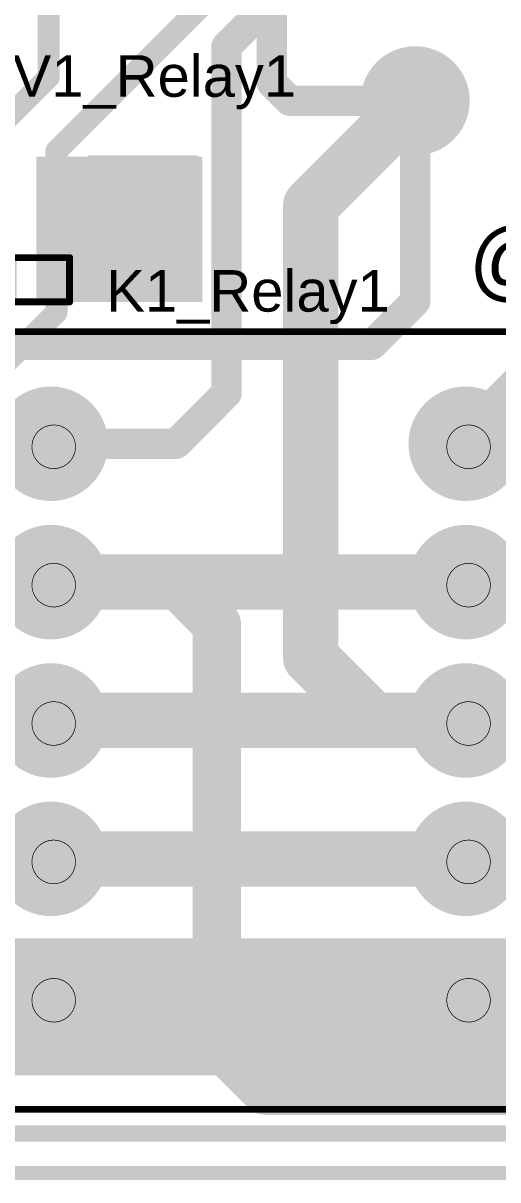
# Model space of a CAD drawing. Header units: millimetres. Extents: x -0.15 to 3.79, y -0.54 to 3.26.
# Drawn here: x 1.078 to 1.421, y -0.536 to 0.299 of the extents above; entities that cross this region are included whole.
import ezdxf

# ---------------------------------------------------------------- set-up
doc = ezdxf.new("R2010")
doc.units = ezdxf.units.MM
doc.header["$MEASUREMENT"] = 0
for name, color, linetype in [('BottomLayer', 5, 'Continuous'), ('BottomSolder', 6, 'Continuous'), ('Mechanical1', 6, 'Continuous'), ('Mechanical2', 216, 'Continuous'), ('MultiLayer', 9, 'Continuous'), ('PadHoleLayer', 156, 'Continuous'), ('TopLayer', 1, 'Continuous'), ('TopOverlay', 2, 'Continuous'), ('TopPaste', 8, 'Continuous'), ('TopSolder', 216, 'Continuous')]:
    doc.layers.add(name, color=color, linetype=linetype)
doc.styles.add('Arial', font='', dxfattribs={"height": 0.2})
doc.styles.get('Arial').set_extended_font_data('Arial')

# ---------------------------------------------------------------- blocks, each defined once
blk = doc.blocks.new('R___0402_23')
at = {"layer": 'TopLayer'}
for points in [[(-0.0275, -0.0125), (-0.0275, 0.0125), (-0.0095, 0.0125), (-0.0095, -0.0125)], [(0.0095, -0.0125), (0.0095, 0.0125), (0.0275, 0.0125), (0.0275, -0.0125)]]:
    blk.add_hatch(color=1, dxfattribs=at).paths.add_polyline_path(points)
at = {"layer": 'TopPaste'}
for points in [[(-0.0275, -0.0125), (-0.0275, 0.0125), (-0.0095, 0.0125), (-0.0095, -0.0125)], [(0.0095, -0.0125), (0.0095, 0.0125), (0.0275, 0.0125), (0.0275, -0.0125)]]:
    blk.add_hatch(color=8, dxfattribs=at).paths.add_polyline_path(points)
at = {"layer": 'TopSolder'}
for points in [[(-0.02967, -0.01467), (-0.02967, 0.01467), (-0.00733, 0.01467), (-0.00733, -0.01467)], [(0.00733, -0.01467), (0.00733, 0.01467), (0.02967, 0.01467), (0.02967, -0.01467)]]:
    blk.add_hatch(color=216, dxfattribs=at).paths.add_polyline_path(points)
at = {"layer": 'TopOverlay'}
for points, const_width in [([(0.031, 0.016), (-0.031, 0.016)], 0.005), ([(-0.031, 0.016), (-0.031, -0.016)], 0.005), ([(0.031, 0.016), (0.031, -0.016)], 0.005), ([(0.031, -0.016), (-0.031, -0.016)], 0.005), ([(0.032, -0.017), (-0.032, -0.017)], 0.000127)]:
    blk.add_lwpolyline(points, dxfattribs=dict(at, const_width=const_width))
for points, const_width in [([(-0.03225, 0.016, 1), (-0.02975, 0.016, 1)], 0.0025), ([(-0.03225, 0.016, 1), (-0.02975, 0.016, 1)], 0.0025), ([(0.02975, 0.016, 1), (0.03225, 0.016, 1)], 0.0025), ([(0.02975, 0.016, 1), (0.03225, 0.016, 1)], 0.0025), ([(-0.03225, -0.016, 1), (-0.02975, -0.016, 1)], 0.0025), ([(-0.03225, -0.016, 1), (-0.02975, -0.016, 1)], 0.0025), ([(0.02975, -0.016, 1), (0.03225, -0.016, 1)], 0.0025), ([(0.02975, -0.016, 1), (0.03225, -0.016, 1)], 0.0025), ([(-0.03203, -0.017, 1), (-0.03197, -0.017, 1)], 0.0000635), ([(0.03197, -0.017, 1), (0.03203, -0.017, 1)], 0.0000635)]:
    blk.add_lwpolyline(points, format="xyb", close=True, dxfattribs=dict(at, const_width=const_width))
blk = doc.blocks.new('ERZ_V07D680_64')
at = {"layer": 'BottomLayer'}
h = blk.add_hatch(color=5, dxfattribs=at)
edge = h.paths.add_edge_path()
edge.add_arc((0.09843, 0.03937), 0.03543, 0, 360)
blk.add_hatch(color=5, dxfattribs=at).paths.add_polyline_path([(-0.13386, -0.00394), (-0.06299, -0.00394), (-0.06299, -0.0748), (-0.13386, -0.0748)])
at = {"layer": 'BottomSolder'}
h = blk.add_hatch(color=6, dxfattribs=at)
edge = h.paths.add_edge_path()
edge.add_arc((0.09843, 0.03937), 0.03943, 0, 360)
blk.add_hatch(color=6, dxfattribs=at).paths.add_polyline_path([(-0.13786, 0.00006), (-0.05899, 0.00006), (-0.05899, -0.0788), (-0.13786, -0.0788)])
at = {"layer": 'MultiLayer'}
h = blk.add_hatch(color=9, dxfattribs=at)
edge = h.paths.add_edge_path()
edge.add_arc((0.09843, 0.03937), 0.03543, 0, 360)
blk.add_hatch(color=9, dxfattribs=at).paths.add_polyline_path([(-0.13386, -0.00394), (-0.06299, -0.00394), (-0.06299, -0.0748), (-0.13386, -0.0748)])
at = {"layer": 'PadHoleLayer'}
h = blk.add_hatch(color=156, dxfattribs=at)
edge = h.paths.add_edge_path()
edge.add_arc((0.09843, 0.03937), 0.01772, 0, 360)
h = blk.add_hatch(color=156, dxfattribs=at)
edge = h.paths.add_edge_path()
edge.add_arc((-0.09843, -0.03937), 0.01772, 0, 360)
at = {"layer": 'TopLayer'}
h = blk.add_hatch(color=1, dxfattribs=at)
edge = h.paths.add_edge_path()
edge.add_arc((0.09843, 0.03937), 0.03543, 0, 360)
blk.add_hatch(color=1, dxfattribs=at).paths.add_polyline_path([(-0.13386, -0.00394), (-0.06299, -0.00394), (-0.06299, -0.0748), (-0.13386, -0.0748)])
at = {"layer": 'TopSolder'}
h = blk.add_hatch(color=216, dxfattribs=at)
edge = h.paths.add_edge_path()
edge.add_arc((0.09843, 0.03937), 0.03943, 0, 360)
blk.add_hatch(color=216, dxfattribs=at).paths.add_polyline_path([(-0.13786, 0.00006), (-0.05899, 0.00006), (-0.05899, -0.0788), (-0.13786, -0.0788)])
blk = doc.blocks.new('EA2_3TNU_140')
at = {"layer": 'BottomLayer'}
blk.add_hatch(color=5, dxfattribs=at).paths.add_polyline_path([(-0.1874, 0.2374), (-0.1126, 0.2374), (-0.1126, 0.1626), (-0.1874, 0.1626)])
blk.add_hatch(color=5, dxfattribs=at).paths.add_polyline_path([(-0.1874, 0.2374), (-0.1126, 0.2374), (-0.1126, 0.1626), (-0.1874, 0.1626)])
h = blk.add_hatch(color=5, dxfattribs=at)
edge = h.paths.add_edge_path()
edge.add_arc((0.15, 0.2), 0.0374, 0, 360)
h = blk.add_hatch(color=5, dxfattribs=at)
edge = h.paths.add_edge_path()
edge.add_arc((-0.15, 0.1), 0.0374, 0, 360)
h = blk.add_hatch(color=5, dxfattribs=at)
edge = h.paths.add_edge_path()
edge.add_arc((0.15, 0.1), 0.0374, 0, 360)
h = blk.add_hatch(color=5, dxfattribs=at)
edge = h.paths.add_edge_path()
edge.add_arc((-0.15, 0), 0.0374, 0, 360)
h = blk.add_hatch(color=5, dxfattribs=at)
edge = h.paths.add_edge_path()
edge.add_arc((0.15, 0), 0.0374, 0, 360)
h = blk.add_hatch(color=5, dxfattribs=at)
edge = h.paths.add_edge_path()
edge.add_arc((-0.15, -0.1), 0.0374, 0, 360)
h = blk.add_hatch(color=5, dxfattribs=at)
edge = h.paths.add_edge_path()
edge.add_arc((0.15, -0.1), 0.0374, 0, 360)
h = blk.add_hatch(color=5, dxfattribs=at)
edge = h.paths.add_edge_path()
edge.add_arc((-0.15, -0.2), 0.0374, 0, 360)
h = blk.add_hatch(color=5, dxfattribs=at)
edge = h.paths.add_edge_path()
edge.add_arc((0.15, -0.2), 0.0374, 0, 360)
at = {"layer": 'BottomSolder'}
blk.add_hatch(color=6, dxfattribs=at).paths.add_polyline_path([(-0.1914, 0.2414), (-0.1086, 0.2414), (-0.1086, 0.1586), (-0.1914, 0.1586)])
blk.add_hatch(color=6, dxfattribs=at).paths.add_polyline_path([(-0.1914, 0.2414), (-0.1086, 0.2414), (-0.1086, 0.1586), (-0.1914, 0.1586)])
h = blk.add_hatch(color=6, dxfattribs=at)
edge = h.paths.add_edge_path()
edge.add_arc((0.15, 0.2), 0.0414, 0, 360)
h = blk.add_hatch(color=6, dxfattribs=at)
edge = h.paths.add_edge_path()
edge.add_arc((-0.15, 0.1), 0.0414, 0, 360)
h = blk.add_hatch(color=6, dxfattribs=at)
edge = h.paths.add_edge_path()
edge.add_arc((0.15, 0.1), 0.0414, 0, 360)
h = blk.add_hatch(color=6, dxfattribs=at)
edge = h.paths.add_edge_path()
edge.add_arc((-0.15, 0), 0.0414, 0, 360)
h = blk.add_hatch(color=6, dxfattribs=at)
edge = h.paths.add_edge_path()
edge.add_arc((0.15, 0), 0.0414, 0, 360)
h = blk.add_hatch(color=6, dxfattribs=at)
edge = h.paths.add_edge_path()
edge.add_arc((-0.15, -0.1), 0.0414, 0, 360)
h = blk.add_hatch(color=6, dxfattribs=at)
edge = h.paths.add_edge_path()
edge.add_arc((0.15, -0.1), 0.0414, 0, 360)
h = blk.add_hatch(color=6, dxfattribs=at)
edge = h.paths.add_edge_path()
edge.add_arc((-0.15, -0.2), 0.0414, 0, 360)
h = blk.add_hatch(color=6, dxfattribs=at)
edge = h.paths.add_edge_path()
edge.add_arc((0.15, -0.2), 0.0414, 0, 360)
at = {"layer": 'MultiLayer'}
blk.add_hatch(color=9, dxfattribs=at).paths.add_polyline_path([(-0.1874, 0.2374), (-0.1126, 0.2374), (-0.1126, 0.1626), (-0.1874, 0.1626)])
blk.add_hatch(color=9, dxfattribs=at).paths.add_polyline_path([(-0.1874, 0.2374), (-0.1126, 0.2374), (-0.1126, 0.1626), (-0.1874, 0.1626)])
h = blk.add_hatch(color=9, dxfattribs=at)
edge = h.paths.add_edge_path()
edge.add_arc((0.15, 0.2), 0.0374, 0, 360)
h = blk.add_hatch(color=9, dxfattribs=at)
edge = h.paths.add_edge_path()
edge.add_arc((-0.15, 0.1), 0.0374, 0, 360)
h = blk.add_hatch(color=9, dxfattribs=at)
edge = h.paths.add_edge_path()
edge.add_arc((0.15, 0.1), 0.0374, 0, 360)
h = blk.add_hatch(color=9, dxfattribs=at)
edge = h.paths.add_edge_path()
edge.add_arc((-0.15, 0), 0.0374, 0, 360)
h = blk.add_hatch(color=9, dxfattribs=at)
edge = h.paths.add_edge_path()
edge.add_arc((0.15, 0), 0.0374, 0, 360)
h = blk.add_hatch(color=9, dxfattribs=at)
edge = h.paths.add_edge_path()
edge.add_arc((-0.15, -0.1), 0.0374, 0, 360)
h = blk.add_hatch(color=9, dxfattribs=at)
edge = h.paths.add_edge_path()
edge.add_arc((0.15, -0.1), 0.0374, 0, 360)
h = blk.add_hatch(color=9, dxfattribs=at)
edge = h.paths.add_edge_path()
edge.add_arc((-0.15, -0.2), 0.0374, 0, 360)
h = blk.add_hatch(color=9, dxfattribs=at)
edge = h.paths.add_edge_path()
edge.add_arc((0.15, -0.2), 0.0374, 0, 360)
at = {"layer": 'PadHoleLayer'}
h = blk.add_hatch(color=156, dxfattribs=at)
edge = h.paths.add_edge_path()
edge.add_arc((-0.15, 0.2), 0.01614, 0, 360)
h = blk.add_hatch(color=156, dxfattribs=at)
edge = h.paths.add_edge_path()
edge.add_arc((-0.15, 0.2), 0.01614, 0, 360)
h = blk.add_hatch(color=156, dxfattribs=at)
edge = h.paths.add_edge_path()
edge.add_arc((0.15, 0.2), 0.01614, 0, 360)
h = blk.add_hatch(color=156, dxfattribs=at)
edge = h.paths.add_edge_path()
edge.add_arc((-0.15, 0.1), 0.01614, 0, 360)
h = blk.add_hatch(color=156, dxfattribs=at)
edge = h.paths.add_edge_path()
edge.add_arc((0.15, 0.1), 0.01614, 0, 360)
h = blk.add_hatch(color=156, dxfattribs=at)
edge = h.paths.add_edge_path()
edge.add_arc((-0.15, 0), 0.01614, 0, 360)
h = blk.add_hatch(color=156, dxfattribs=at)
edge = h.paths.add_edge_path()
edge.add_arc((0.15, 0), 0.01614, 0, 360)
h = blk.add_hatch(color=156, dxfattribs=at)
edge = h.paths.add_edge_path()
edge.add_arc((-0.15, -0.1), 0.01614, 0, 360)
h = blk.add_hatch(color=156, dxfattribs=at)
edge = h.paths.add_edge_path()
edge.add_arc((0.15, -0.1), 0.01614, 0, 360)
h = blk.add_hatch(color=156, dxfattribs=at)
edge = h.paths.add_edge_path()
edge.add_arc((-0.15, -0.2), 0.01614, 0, 360)
h = blk.add_hatch(color=156, dxfattribs=at)
edge = h.paths.add_edge_path()
edge.add_arc((0.15, -0.2), 0.01614, 0, 360)
at = {"layer": 'TopLayer'}
blk.add_hatch(color=1, dxfattribs=at).paths.add_polyline_path([(-0.1874, 0.2374), (-0.1126, 0.2374), (-0.1126, 0.1626), (-0.1874, 0.1626)])
blk.add_hatch(color=1, dxfattribs=at).paths.add_polyline_path([(-0.1874, 0.2374), (-0.1126, 0.2374), (-0.1126, 0.1626), (-0.1874, 0.1626)])
h = blk.add_hatch(color=1, dxfattribs=at)
edge = h.paths.add_edge_path()
edge.add_arc((0.15, 0.2), 0.0374, 0, 360)
h = blk.add_hatch(color=1, dxfattribs=at)
edge = h.paths.add_edge_path()
edge.add_arc((-0.15, 0.1), 0.0374, 0, 360)
h = blk.add_hatch(color=1, dxfattribs=at)
edge = h.paths.add_edge_path()
edge.add_arc((0.15, 0.1), 0.0374, 0, 360)
h = blk.add_hatch(color=1, dxfattribs=at)
edge = h.paths.add_edge_path()
edge.add_arc((-0.15, 0), 0.0374, 0, 360)
h = blk.add_hatch(color=1, dxfattribs=at)
edge = h.paths.add_edge_path()
edge.add_arc((0.15, 0), 0.0374, 0, 360)
h = blk.add_hatch(color=1, dxfattribs=at)
edge = h.paths.add_edge_path()
edge.add_arc((-0.15, -0.1), 0.0374, 0, 360)
h = blk.add_hatch(color=1, dxfattribs=at)
edge = h.paths.add_edge_path()
edge.add_arc((0.15, -0.1), 0.0374, 0, 360)
h = blk.add_hatch(color=1, dxfattribs=at)
edge = h.paths.add_edge_path()
edge.add_arc((-0.15, -0.2), 0.0374, 0, 360)
h = blk.add_hatch(color=1, dxfattribs=at)
edge = h.paths.add_edge_path()
edge.add_arc((0.15, -0.2), 0.0374, 0, 360)
at = {"layer": 'TopOverlay'}
blk.add_hatch(color=2, dxfattribs=at).paths.add_polyline_path([(-0.108, 0.168), (-0.089, 0.168), (-0.089, 0.232), (-0.108, 0.232)])
at = {"layer": 'TopSolder'}
blk.add_hatch(color=216, dxfattribs=at).paths.add_polyline_path([(-0.1914, 0.2414), (-0.1086, 0.2414), (-0.1086, 0.1586), (-0.1914, 0.1586)])
blk.add_hatch(color=216, dxfattribs=at).paths.add_polyline_path([(-0.1914, 0.2414), (-0.1086, 0.2414), (-0.1086, 0.1586), (-0.1914, 0.1586)])
h = blk.add_hatch(color=216, dxfattribs=at)
edge = h.paths.add_edge_path()
edge.add_arc((0.15, 0.2), 0.0414, 0, 360)
h = blk.add_hatch(color=216, dxfattribs=at)
edge = h.paths.add_edge_path()
edge.add_arc((-0.15, 0.1), 0.0414, 0, 360)
h = blk.add_hatch(color=216, dxfattribs=at)
edge = h.paths.add_edge_path()
edge.add_arc((0.15, 0.1), 0.0414, 0, 360)
h = blk.add_hatch(color=216, dxfattribs=at)
edge = h.paths.add_edge_path()
edge.add_arc((-0.15, 0), 0.0414, 0, 360)
h = blk.add_hatch(color=216, dxfattribs=at)
edge = h.paths.add_edge_path()
edge.add_arc((0.15, 0), 0.0414, 0, 360)
h = blk.add_hatch(color=216, dxfattribs=at)
edge = h.paths.add_edge_path()
edge.add_arc((-0.15, -0.1), 0.0414, 0, 360)
h = blk.add_hatch(color=216, dxfattribs=at)
edge = h.paths.add_edge_path()
edge.add_arc((0.15, -0.1), 0.0414, 0, 360)
h = blk.add_hatch(color=216, dxfattribs=at)
edge = h.paths.add_edge_path()
edge.add_arc((-0.15, -0.2), 0.0414, 0, 360)
h = blk.add_hatch(color=216, dxfattribs=at)
edge = h.paths.add_edge_path()
edge.add_arc((0.15, -0.2), 0.0414, 0, 360)
at = {"layer": 'TopOverlay', "const_width": 0.005}
for points in [[(0.182, 0.281), (-0.182, 0.281)], [(-0.182, 0.281), (-0.182, 0.247)], [(0.182, 0.281), (0.182, 0.234)], [(-0.195, 0.198), (-0.2, 0.203)], [(-0.2, 0.203), (-0.2, 0.193)], [(-0.195, 0.198), (-0.2, 0.193)], [(0.182, -0.234), (0.182, -0.281)], [(-0.182, -0.247), (-0.182, -0.281)], [(0.182, -0.281), (-0.182, -0.281)]]:
    blk.add_lwpolyline(points, dxfattribs=at)
at = {"layer": 'TopOverlay', "const_width": 0.0025}
for points in [[(-0.18325, 0.281, 1), (-0.18075, 0.281, 1)], [(-0.18325, 0.281, 1), (-0.18075, 0.281, 1)], [(0.18075, 0.281, 1), (0.18325, 0.281, 1)], [(0.18075, 0.281, 1), (0.18325, 0.281, 1)], [(-0.18325, 0.247, 1), (-0.18075, 0.247, 1)], [(0.18075, 0.234, 1), (0.18325, 0.234, 1)], [(-0.20125, 0.203, 1), (-0.19875, 0.203, 1)], [(-0.20125, 0.203, 1), (-0.19875, 0.203, 1)], [(-0.20125, 0.193, 1), (-0.19875, 0.193, 1)], [(-0.20125, 0.193, 1), (-0.19875, 0.193, 1)], [(-0.19625, 0.198, 1), (-0.19375, 0.198, 1)], [(-0.19625, 0.198, 1), (-0.19375, 0.198, 1)], [(0.18075, -0.234, 1), (0.18325, -0.234, 1)], [(-0.18325, -0.247, 1), (-0.18075, -0.247, 1)], [(-0.18325, -0.281, 1), (-0.18075, -0.281, 1)], [(-0.18325, -0.281, 1), (-0.18075, -0.281, 1)], [(0.18075, -0.281, 1), (0.18325, -0.281, 1)], [(0.18075, -0.281, 1), (0.18325, -0.281, 1)]]:
    blk.add_lwpolyline(points, format="xyb", close=True, dxfattribs=at)

msp = doc.modelspace()

# ---------------------------------------------------------------- hatches: boundary and pattern name
at = {"layer": 'TopLayer'}
for points in [[(1.0875, 0.098), (1.2075, 0.098), (1.2075, 0.203), (1.0875, 0.203)], [(0.66, -0.461), (3.593, -0.461), (3.593, -0.362), (0.66, -0.362)]]:
    msp.add_hatch(color=1, dxfattribs=at).paths.add_polyline_path(points)

# ---------------------------------------------------------------- linework, layer by layer
at = {"layer": 'BottomLayer'}
for points, const_width in [([(1.102, 0.207), (1.715, 0.82)], 0.016), ([(1.225, 0.28258), (1.73142, 0.789)], 0.022), ([(1.225, 0.032), (1.225, 0.28258)], 0.022), ([(1.28583, 0.16778), (1.36143, 0.24337)], 0.04), ([(1.102, 0.09039), (1.102, 0.207)], 0.016), ([(1.28583, -0.159), (1.28583, 0.16778)], 0.04), ([(1.00711, -0.0045), (1.102, 0.09039)], 0.016), ([(1.39795, 0.00374), (1.4525, 0.05829)], 0.022), ([(1.1885, -0.0045), (1.225, 0.032)], 0.022), ([(1.39795, -0.0045), (1.39795, 0.00374)], 0.022), ([(1.09795, -0.0045), (1.1885, -0.0045)], 0.022), ([(1.09795, -0.1045), (1.1875, -0.1045)], 0.035), ([(1.1875, -0.1045), (1.218, -0.135)], 0.035), ([(1.218, -0.437), (1.218, -0.135)], 0.035), ([(1.28583, -0.159), (1.33133, -0.2045)], 0.04), ([(1.33133, -0.2045), (1.39795, -0.2045)], 0.04), ([(1.218, -0.437), (1.253, -0.472)], 0.035), ([(1.253, -0.472), (2.433, -0.472)], 0.035)]:
    msp.add_lwpolyline(points, dxfattribs=dict(at, const_width=const_width))
for points, const_width in [([(1.2195, 0.28258, 1), (1.2305, 0.28258, 1)], 0.011), ([(1.2195, 0.28258, 1), (1.2305, 0.28258, 1)], 0.011), ([(1.35143, 0.24337, 1), (1.37143, 0.24337, 1)], 0.02), ([(1.098, 0.207, 1), (1.106, 0.207, 1)], 0.008), ([(1.098, 0.207, 1), (1.106, 0.207, 1)], 0.008), ([(1.27583, 0.16778, 1), (1.29583, 0.16778, 1)], 0.02), ([(1.27583, 0.16778, 1), (1.29583, 0.16778, 1)], 0.02), ([(1.098, 0.09039, 1), (1.106, 0.09039, 1)], 0.008), ([(1.098, 0.09039, 1), (1.106, 0.09039, 1)], 0.008), ([(1.2195, 0.032, 1), (1.2305, 0.032, 1)], 0.011), ([(1.2195, 0.032, 1), (1.2305, 0.032, 1)], 0.011), ([(1.39245, 0.00374, 1), (1.40345, 0.00374, 1)], 0.011), ([(1.39245, 0.00374, 1), (1.40345, 0.00374, 1)], 0.011), ([(1.09245, -0.0045, 1), (1.10345, -0.0045, 1)], 0.011), ([(1.183, -0.0045, 1), (1.194, -0.0045, 1)], 0.011), ([(1.183, -0.0045, 1), (1.194, -0.0045, 1)], 0.011), ([(1.39245, -0.0045, 1), (1.40345, -0.0045, 1)], 0.011), ([(1.0892, -0.1045, 1), (1.1067, -0.1045, 1)], 0.0175), ([(1.17875, -0.1045, 1), (1.19625, -0.1045, 1)], 0.0175), ([(1.17875, -0.1045, 1), (1.19625, -0.1045, 1)], 0.0175), ([(1.20925, -0.135, 1), (1.22675, -0.135, 1)], 0.0175), ([(1.20925, -0.135, 1), (1.22675, -0.135, 1)], 0.0175), ([(1.27583, -0.159, 1), (1.29583, -0.159, 1)], 0.02), ([(1.27583, -0.159, 1), (1.29583, -0.159, 1)], 0.02), ([(1.32133, -0.2045, 1), (1.34133, -0.2045, 1)], 0.02), ([(1.32133, -0.2045, 1), (1.34133, -0.2045, 1)], 0.02), ([(1.38795, -0.2045, 1), (1.40795, -0.2045, 1)], 0.02), ([(1.20925, -0.437, 1), (1.22675, -0.437, 1)], 0.0175), ([(1.20925, -0.437, 1), (1.22675, -0.437, 1)], 0.0175), ([(1.24425, -0.472, 1), (1.26175, -0.472, 1)], 0.0175), ([(1.24425, -0.472, 1), (1.26175, -0.472, 1)], 0.0175)]:
    msp.add_lwpolyline(points, format="xyb", close=True, dxfattribs=dict(at, const_width=const_width))
at = {"layer": 'Mechanical1'}
for points, const_width in [([(1.11575, -0.00669, 1), (1.08425, -0.00669, 1)], 0.0005), ([(1.41575, -0.00669, 1), (1.38425, -0.00669, 1)], 0.0005), ([(1.08413, -0.00669, 1), (1.08438, -0.00669, 1)], 0.00025), ([(1.11562, -0.00669, 1), (1.11587, -0.00669, 1)], 0.00025), ([(1.38413, -0.00669, 1), (1.38438, -0.00669, 1)], 0.00025), ([(1.41562, -0.00669, 1), (1.41587, -0.00669, 1)], 0.00025), ([(1.11575, -0.10669, 1), (1.08425, -0.10669, 1)], 0.0005), ([(1.41575, -0.10669, 1), (1.38425, -0.10669, 1)], 0.0005), ([(1.08413, -0.10669, 1), (1.08438, -0.10669, 1)], 0.00025), ([(1.11562, -0.10669, 1), (1.11587, -0.10669, 1)], 0.00025), ([(1.38413, -0.10669, 1), (1.38438, -0.10669, 1)], 0.00025), ([(1.41562, -0.10669, 1), (1.41587, -0.10669, 1)], 0.00025), ([(1.11575, -0.20669, 1), (1.08425, -0.20669, 1)], 0.0005), ([(1.41575, -0.20669, 1), (1.38425, -0.20669, 1)], 0.0005), ([(1.08413, -0.20669, 1), (1.08438, -0.20669, 1)], 0.00025), ([(1.11562, -0.20669, 1), (1.11587, -0.20669, 1)], 0.00025), ([(1.38413, -0.20669, 1), (1.38438, -0.20669, 1)], 0.00025), ([(1.41562, -0.20669, 1), (1.41587, -0.20669, 1)], 0.00025), ([(1.11575, -0.30669, 1), (1.08425, -0.30669, 1)], 0.0005), ([(1.41575, -0.30669, 1), (1.38425, -0.30669, 1)], 0.0005), ([(1.08413, -0.30669, 1), (1.08438, -0.30669, 1)], 0.00025), ([(1.11562, -0.30669, 1), (1.11587, -0.30669, 1)], 0.00025), ([(1.38413, -0.30669, 1), (1.38438, -0.30669, 1)], 0.00025), ([(1.41562, -0.30669, 1), (1.41587, -0.30669, 1)], 0.00025), ([(1.11575, -0.40669, 1), (1.08425, -0.40669, 1)], 0.0005), ([(1.41575, -0.40669, 1), (1.38425, -0.40669, 1)], 0.0005), ([(1.08413, -0.40669, 1), (1.08438, -0.40669, 1)], 0.00025), ([(1.11562, -0.40669, 1), (1.11587, -0.40669, 1)], 0.00025), ([(1.38413, -0.40669, 1), (1.38438, -0.40669, 1)], 0.00025), ([(1.41562, -0.40669, 1), (1.41587, -0.40669, 1)], 0.00025)]:
    msp.add_lwpolyline(points, format="xyb", close=True, dxfattribs=dict(at, const_width=const_width))
at = {"layer": 'Mechanical2', "const_width": 0.01}
msp.add_lwpolyline([(0.5315, -0.5315), (3.75, -0.5315)], dxfattribs=at)
at = {"layer": 'TopLayer'}
for points, const_width in [([(1.0964, 0.2604), (1.0964, 0.3355)], 0.016), ([(1.25782, 0.25626), (1.25782, 0.3355)], 0.022), ([(1.062, 0.226), (1.0964, 0.2604)], 0.016), ([(1.25782, 0.25626), (1.27071, 0.24337)], 0.022), ([(1.27071, 0.24337), (1.36143, 0.24337)], 0.022), ([(1.36143, 0.09843), (1.36143, 0.24337)], 0.022), ([(1.33, 0.067), (1.36143, 0.09843)], 0.022), ([(1.04, 0.067), (1.33, 0.067)], 0.022), ([(1.00711, -0.1045), (1.09795, -0.1045)], 0.04), ([(1.09795, -0.1045), (1.39795, -0.1045)], 0.04), ([(1.09795, -0.2045), (1.39795, -0.2045)], 0.04), ([(1.00711, -0.3045), (1.09795, -0.3045)], 0.04), ([(1.09795, -0.3045), (1.39795, -0.3045)], 0.04), ([(1.39795, -0.3045), (1.48878, -0.3045)], 0.04), ([(0.635, -0.503), (3.576, -0.503)], 0.012)]:
    msp.add_lwpolyline(points, dxfattribs=dict(at, const_width=const_width))
for points, const_width in [([(1.0924, 0.2604, 1), (1.1004, 0.2604, 1)], 0.008), ([(1.0924, 0.2604, 1), (1.1004, 0.2604, 1)], 0.008), ([(1.25232, 0.25626, 1), (1.26332, 0.25626, 1)], 0.011), ([(1.25232, 0.25626, 1), (1.26332, 0.25626, 1)], 0.011), ([(1.26521, 0.24337, 1), (1.27621, 0.24337, 1)], 0.011), ([(1.26521, 0.24337, 1), (1.27621, 0.24337, 1)], 0.011), ([(1.35593, 0.24337, 1), (1.36693, 0.24337, 1)], 0.011), ([(1.35593, 0.24337, 1), (1.36693, 0.24337, 1)], 0.011), ([(1.35593, 0.09843, 1), (1.36693, 0.09843, 1)], 0.011), ([(1.35593, 0.09843, 1), (1.36693, 0.09843, 1)], 0.011), ([(1.3245, 0.067, 1), (1.3355, 0.067, 1)], 0.011), ([(1.3245, 0.067, 1), (1.3355, 0.067, 1)], 0.011), ([(1.08795, -0.1045, 1), (1.10795, -0.1045, 1)], 0.02), ([(1.08795, -0.1045, 1), (1.10795, -0.1045, 1)], 0.02), ([(1.38795, -0.1045, 1), (1.40795, -0.1045, 1)], 0.02), ([(1.08795, -0.2045, 1), (1.10795, -0.2045, 1)], 0.02), ([(1.38795, -0.2045, 1), (1.40795, -0.2045, 1)], 0.02), ([(1.08795, -0.3045, 1), (1.10795, -0.3045, 1)], 0.02), ([(1.08795, -0.3045, 1), (1.10795, -0.3045, 1)], 0.02), ([(1.38795, -0.3045, 1), (1.40795, -0.3045, 1)], 0.02), ([(1.38795, -0.3045, 1), (1.40795, -0.3045, 1)], 0.02)]:
    msp.add_lwpolyline(points, format="xyb", close=True, dxfattribs=dict(at, const_width=const_width))

# ---------------------------------------------------------------- block references
msp.add_blockref('ERZ_V07D680_64', (1.263, 0.204))
at = {"rotation": 180}
for name, p in [('R___0402_23', (1.0805, 0.114)), ('EA2_3TNU_140', (1.24795, -0.2045))]:
    msp.add_blockref(name, p, dxfattribs=at)

# ---------------------------------------------------------------- texts
at = {"layer": 'TopOverlay', "style": 'Arial'}
for s, height, p in [('RV1_Relay1', 0.03, (1.04004, 0.24626)), ('@', 0.045, (1.4, 0.10647)), ('K1_Relay1', 0.03, (1.13804, 0.091))]:
    msp.add_text(s, height=height, dxfattribs=at).set_placement(p)

doc.saveas('drawing.dxf')
